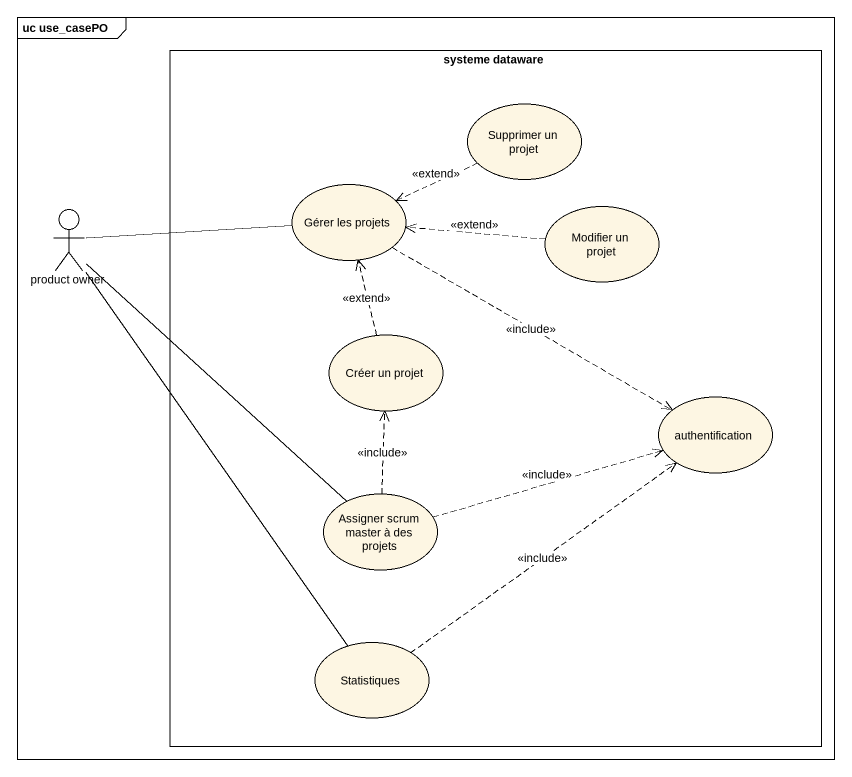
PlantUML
@startuml
mainframe uc use_casePO
rectangle "systeme dataware" as systeme_dataware {
  usecase "Supprimer un projet" as Supprimer_un_projet
  usecase "Gérer les projets" as Gérer_les_projets
  usecase "Modifier un projet" as Modifier_un_projet
  usecase "Créer un projet" as Créer_un_projet
  usecase authentification
  usecase "Assigner scrum master à des projets" as Assigner_scrum_master_à_des
  usecase Statistiques
}
actor "product owner" as product_owner
Supprimer_un_projet .left.> Gérer_les_projets : <<extend>>
product_owner -- Assigner_scrum_master_à_des
Gérer_les_projets -left- product_owner
Gérer_les_projets .right.> authentification : <<include>>
Modifier_un_projet .left.> Gérer_les_projets : <<extend>>
Créer_un_projet .up.> Gérer_les_projets : <<extend>>
Assigner_scrum_master_à_des .up.> Créer_un_projet : <<include>>
Assigner_scrum_master_à_des .right.> authentification : <<include>>
Statistiques -up- product_owner
Statistiques .up.> authentification : <<include>>
@enduml
